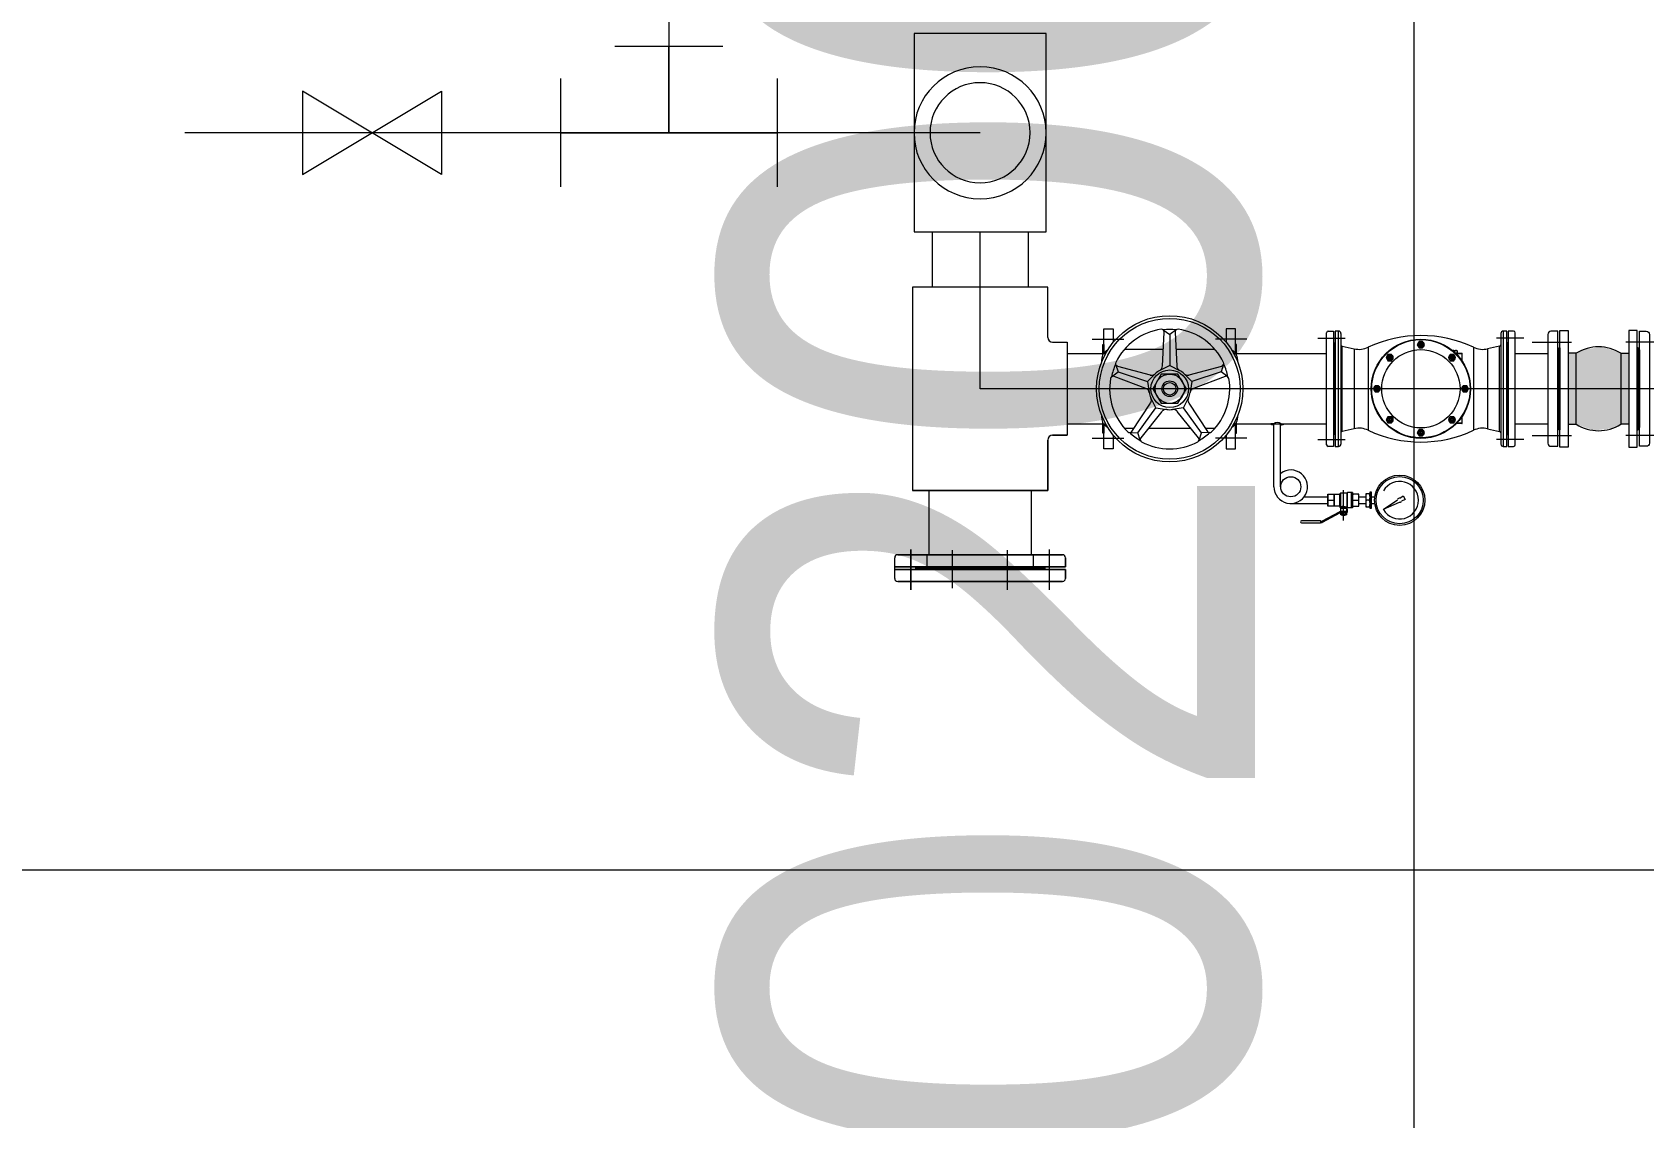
# Model space of a CAD drawing. Header units: millimetres. Extents: x 27447 to 251759, y -15958 to 82948.
# Drawn here: x 84334 to 85544, y 28676 to 29491 of the extents above; entities that cross this region are included whole.
import ezdxf

# ---------------------------------------------------------------- set-up
doc = ezdxf.new("R2010")
doc.units = ezdxf.units.MM
doc.linetypes.add('IMPORT-CENTER', pattern=[2000, 1250, -250, 250, -250])
for name, color, linetype, lineweight in [('A-ANNO-DIMS', 211, 'Continuous', 9), ('A-ANNO-DIMS-160', 211, 'Continuous', 9), ('G-IMPT', 8, 'Continuous', 9), ('G-IMPT-1', 8, 'IMPORT-CENTER', 9), ('M-EQPM', 50, 'Continuous', 9)]:
    doc.layers.add(name, color=color, linetype=linetype, lineweight=lineweight)
doc.styles.add('UTM Avo', font='UTM Avo.ttf', dxfattribs={"width": 0.9, "height": 400})
doc.dimstyles.new('1_Dim_chi_tiet_2_5', dxfattribs={"dimscale": 304.8, "dimtxt": 399.720379, "dimasz": 0.629921, "dimexe": 0.524934, "dimexo": 0.0625, "dimgap": 0.052493, "dimtad": 1, "dimdec": 0, "dimrnd": 5, "dimzin": 0, "dimdsep": 46, "dimtxsty": 'UTM Avo', "dimblk1": 'OBLIQUE', "dimblk2": 'OBLIQUE', "dimsah": 1, "dimcen": 0.09, "dimdle": 0.524934, "dimazin": 0, "dimtfac": 1, "dimtdec": 4, "dimtix": 1, "dimtmove": 0, "dimatfit": 3, "dimfxl": 1.049869, "dimfxlon": 1, "dimtvp": 1, "dimtolj": 1, "dimtzin": 0, "dimarcsym": 2})
doc.dimstyles.new('1_Dim_chi_tiet_2_5_1', dxfattribs={"dimscale": 304.8, "dimtxt": 399.720379, "dimasz": 0.629921, "dimexe": 0.524934, "dimexo": 0.0625, "dimgap": 0.052493, "dimtad": 1, "dimdec": 0, "dimrnd": 5, "dimzin": 0, "dimdsep": 46, "dimtxsty": 'UTM Avo', "dimblk1": 'OBLIQUE', "dimblk2": 'OBLIQUE', "dimsah": 1, "dimcen": 0.09, "dimdle": 0.524934, "dimazin": 0, "dimtfac": 1, "dimtdec": 4, "dimtix": 1, "dimtmove": 2, "dimatfit": 3, "dimfxl": 1.049869, "dimfxlon": 1, "dimtvp": 1, "dimtolj": 1, "dimtzin": 0, "dimarcsym": 2})

# ---------------------------------------------------------------- blocks, each defined once
blk = doc.blocks.new('TKTC_BON NUOC MAI_260130 - TKTC_BON NUOC MAI_260130_dwg_FLA3_10K-3426656-TKCS_MB TUM MÁI')
at = {"layer": 'G-IMPT'}
for p, q in [((0, -87.5), (0, 87.5)), ((25, 75), (-38, 75)), ((25, -75), (-38, -75))]:
    blk.add_line(p, q, dxfattribs=at)
at = {"layer": 'G-IMPT', "flags": 128}
blk.add_lwpolyline([(-5, 92.5), (-16, 92.5), (-16, -92.5), (-5, -92.5)], dxfattribs=at)
blk.add_lwpolyline([(-18, -62.5), (-16, -62.5), (-16, 62.5), (-18, 62.5)], close=True, dxfattribs=at)
at = {"layer": 'G-IMPT'}
for centre, start, end in [((-5, 87.5), 360, 90), ((-5, -87.5), 270, 0)]:
    blk.add_arc(centre, 5, start, end, dxfattribs=at)
blk = doc.blocks.new('TKTC_BON NUOC MAI_260130 - TKTC_BON NUOC MAI_260130_dwg_FLA3_10K-3426655-TKCS_MB TUM MÁI')
at = {"layer": 'G-IMPT'}
for p, q in [((0, -87.5), (0, 87.5)), ((25, 75), (-38, 75)), ((25, -75), (-38, -75))]:
    blk.add_line(p, q, dxfattribs=at)
at = {"layer": 'G-IMPT', "flags": 128}
blk.add_lwpolyline([(-5, 92.5), (-16, 92.5), (-16, -92.5), (-5, -92.5)], dxfattribs=at)
blk.add_lwpolyline([(-18, -62.5), (-16, -62.5), (-16, 62.5), (-18, 62.5)], close=True, dxfattribs=at)
at = {"layer": 'G-IMPT'}
for centre, start, end in [((-5, 87.5), 360, 90), ((-5, -87.5), 270, 0)]:
    blk.add_arc(centre, 5, start, end, dxfattribs=at)
blk = doc.blocks.new('TKTC_BON NUOC MAI_260130 - TKTC_BON NUOC MAI_260130_dwg_Tee_DN125_up__PPR_-3426657-TKCS_MB TUM MÁI')
at = {"layer": 'G-IMPT', "flags": 128}
blk.add_lwpolyline([(-82.5, -124), (-82.5, 124), (82.5, 124), (82.5, -124)], close=True, dxfattribs=at)
at = {"layer": 'G-IMPT'}
for radius in [82.5, 62.5]:
    blk.add_circle((0, 0), radius, dxfattribs=at)
blk = doc.blocks.new('TKTC_BON NUOC MAI_260130 - TKTC_BON NUOC MAI_260130_dwg__U23-3426658-TKCS_MB TUM MÁI')
blk.add_blockref('TKTC_BON NUOC MAI_260130 - TKTC_BON NUOC MAI_260130_dwg_Tee_DN125_up__PPR_-3426657-TKCS_MB TUM MÁI', (0, 0))
blk = doc.blocks.new('TKTC_BON NUOC MAI_260130 - TKTC_BON NUOC MAI_260130_dwg_V-3426653-TKCS_MB TUM MÁI')
at = {"layer": 'G-IMPT', "flags": 128}
blk.add_lwpolyline([(115.7, -69.4), (-115.7, 69.4), (-115.7, -69.4), (115.7, 69.4)], close=True, dxfattribs=at)
blk = doc.blocks.new('TKTC_BON NUOC MAI_260130 - TKTC_BON NUOC MAI_260130_dwg_T-3426665-TKCS_MB TUM MÁI')
at = {"layer": 'G-IMPT'}
for p, q in [((-100, -50), (-100, 50)), ((100, -50), (100, 50)), ((-100, 0), (100, 0)), ((0, 0), (0, -80)), ((-50, -80), (50, -80))]:
    blk.add_line(p, q, dxfattribs=at)
blk = doc.blocks.new('TKTC_BON NUOC MAI_260130 - TKTC_BON NUOC MAI_260130_dwg-3426650-TKCS_MB TUM MÁI')
at = {"layer": 'G-IMPT'}
blk.add_hatch(color=256, dxfattribs=at).paths.add_polyline_path([(-117645.2, -831979.2), (-117631.2, -831977.6), (-117624.8, -831974.6), (-117618.9, -831974.6), (-117618.9, -831921.2), (-117624.8, -831921.2), (-117638.1, -831916.6), (-117652.1, -831918.1), (-117658.5, -831921.2), (-117664.4, -831921.2), (-117664.4, -831974.6), (-117658.5, -831974.6)])
for p, q in [((-118142.1, -831830.1), (-118142.1, -831871.6)), ((-118070, -831830.1), (-118070, -831871.6)), ((-118021.8, -831910.7), (-117998.2, -831910.7)), ((-117969.1, -831930.8), (-117967.9, -831905.3)), ((-117959.6, -831905.3), (-117958.4, -831930.8)), ((-117905.7, -831910.7), (-117929.2, -831910.7)), ((-117852.5, -831909.8), (-117832, -831909.8)), ((-117845.9, -831989.9), (-117845.9, -831905.9)), ((-117835.1, -831906.4), (-117835.1, -831989.4)), ((-117697.7, -831909.8), (-117718.2, -831909.8)), ((-117715.1, -831906.4), (-117715.1, -831989.4)), ((-117704.3, -831989.9), (-117704.3, -831905.9)), ((-118040.8, -831921.4), (-118011.8, -831921.4)), ((-117997.6, -831918.1), (-117968.5, -831918.1)), ((-117959, -831918.1), (-117929.9, -831918.1)), ((-117915.7, -831921.4), (-117845.9, -831921.4)), ((-117814.6, -831916.7), (-117814.6, -831979.1)), ((-117749.6, -831920.7), (-117749.6, -831919.5)), ((-117744.4, -831921.3), (-117749.1, -831921.3)), ((-117735.6, -831916.7), (-117735.6, -831979.1)), ((-117704.3, -831921.4), (-117679.8, -831921.4)), ((-118014.7, -831927.5), (-118014.7, -831925.9)), ((-118003, -831930.8), (-117978.4, -831937.5)), ((-117949.1, -831937.5), (-117924.5, -831930.8)), ((-117912.8, -831925.9), (-117912.8, -831927.5)), ((-117981.7, -831947.7), (-118005.5, -831938.6)), ((-117922, -831938.6), (-117945.8, -831947.7)), ((-117992.1, -831979.9), (-117978.1, -831958.6)), ((-117949.4, -831958.6), (-117935.4, -831979.9)), ((-118014.7, -831969.8), (-118014.7, -831968.3)), ((-117969.5, -831964.9), (-117985.5, -831984.8)), ((-117942, -831984.8), (-117958, -831964.9)), ((-117912.8, -831968.3), (-117912.8, -831969.8)), ((-118040.8, -831974.3), (-118011.8, -831974.3)), ((-117990.6, -831977.7), (-117997.6, -831977.7)), ((-117947.7, -831977.7), (-117979.8, -831977.7)), ((-117929.9, -831977.7), (-117936.9, -831977.7)), ((-117915.7, -831974.3), (-117845.9, -831974.3)), ((-117744.4, -831974), (-117748.5, -831974)), ((-117704.3, -831974.3), (-117679.8, -831974.3)), ((-118021.8, -831985.1), (-117998.2, -831985.1)), ((-117905.7, -831985.1), (-117929.2, -831985.1)), ((-117852.5, -831986), (-117832, -831986)), ((-117697.7, -831986), (-117718.2, -831986)), ((-117844.6, -832031.6), (-117840.5, -832031.6)), ((-117833.1, -832046.8), (-117833.1, -832024.1)), ((-117826.1, -832031.6), (-117822, -832031.6)), ((-117813.5, -832031.6), (-117816.2, -832031.6)), ((-117836.4, -832040.5), (-117849.2, -832047.4)), ((-117848.9, -832048.1), (-117836, -832041.1)), ((-117835.9, -832041.1), (-117831, -832041.1)), ((-117830.6, -832037.1), (-117835.6, -832037.1)), ((-117835.2, -832037.7), (-117831, -832037.7)), ((-117850.1, -832048.3), (-117850.1, -832047.5)), ((-118170.2, -832090.4), (-118170.2, -832074.8)), ((-118066, -832072.6), (-118146.1, -832072.6)), ((-118057.5, -832081.7), (-118057.5, -832083.6))]:
    blk.add_line(p, q, dxfattribs=at)
at = {"layer": 'G-IMPT', "flags": 128}
for points in [[(-118415.9, -831755.6), (-118626.1, -831755.6), (-118702.7, -831755.6)], [(-118055.3, -831909.3), (-118055.3, -831871.6), (-118156.8, -831871.6), (-118156.8, -832024.2)], [(-118013.9, -831922.5), (-118013.9, -831914.6), (-118013.1, -831914.6), (-118013.1, -831921.2), (-118013.1, -831902.8), (-118006.1, -831902.8), (-118006.1, -831913)], [(-117968.7, -831903.6), (-117963.7, -831907.1), (-117963.7, -831930.3), (-117971.1, -831934.1)], [(-117958.8, -831903.6), (-117963.7, -831907.1), (-117963.7, -831930.3), (-117956.4, -831934.1)], [(-117913.6, -831922.5), (-117913.6, -831914.6), (-117914.4, -831914.6), (-117914.4, -831921.2), (-117914.4, -831902.8), (-117921.4, -831902.8), (-117921.4, -831913)], [(-117844.6, -831904.6), (-117840.6, -831904.6), (-117840.6, -831991.2), (-117844.6, -831991.2)], [(-117705.6, -831904.6), (-117709.6, -831904.6), (-117709.6, -831991.2), (-117705.6, -831991.2)], [(-118051.6, -831913), (-118040.8, -831913), (-118040.8, -831982.7), (-118051.6, -831982.7), (-118040.8, -831982.7)], [(-117839.5, -831982.3), (-117840.1, -831982.3), (-117840.1, -831913.5), (-117839.5, -831913.5)], [(-117798.4, -831926.8), (-117798.4, -831924.5), (-117798.4, -831924.5), (-117798.4, -831924.5), (-117798.4, -831922.2)], [(-117772.8, -831914.8), (-117775.1, -831914.8), (-117777.4, -831914.8)], [(-117775.1, -831917.1), (-117775.1, -831914.8), (-117775.1, -831914.8), (-117775.1, -831914.8), (-117775.1, -831912.5)], [(-117751.7, -831926.8), (-117751.7, -831924.5), (-117751.7, -831924.5), (-117751.7, -831924.5), (-117751.7, -831922.2)], [(-117751.3, -831919.2), (-117748.7, -831919.2), (-117748.3, -831919.2), (-117747.8, -831919.5), (-117747.8, -831921.1)], [(-117747.5, -831921.3), (-117747.5, -831921.1), (-117749.2, -831921.1)], [(-117744, -831927.4), (-117744, -831921.6), (-117748.7, -831921.6)], [(-117716, -831979.9), (-117716, -831915.9), (-117725, -831917.9), (-117725, -831977.9), (-117716, -831979.9), (-117716, -831915.9)], [(-117710.6, -831982.3), (-117710.1, -831982.3), (-117710.1, -831913.5), (-117710.6, -831913.5)], [(-118007.4, -831938.9), (-118002.5, -831935.3), (-117980.5, -831942.4), (-117979.2, -831950.7)], [(-118004.3, -831929.5), (-118002.5, -831935.3), (-117980.5, -831942.4), (-117974.6, -831936.6)], [(-117923.2, -831929.5), (-117925, -831935.3), (-117947, -831942.4), (-117952.9, -831936.6)], [(-117920.1, -831938.9), (-117925, -831935.3), (-117947, -831942.4), (-117948.3, -831950.7)], [(-117800.8, -831924.5), (-117798.4, -831924.5), (-117796.1, -831924.5)], [(-117754.1, -831924.5), (-117751.7, -831924.5), (-117749.4, -831924.5)], [(-117808.1, -831950.2), (-117808.1, -831947.9), (-117808.1, -831947.9), (-117808.1, -831947.8), (-117808.1, -831945.5)], [(-117742.1, -831950.2), (-117742.1, -831947.9), (-117742.1, -831947.9), (-117742.1, -831947.8), (-117742.1, -831945.5)], [(-117993.8, -831980.8), (-117987.7, -831980.9), (-117974.1, -831962.2), (-117977.9, -831954.7)], [(-117933.7, -831980.8), (-117939.8, -831980.9), (-117953.4, -831962.2), (-117949.6, -831954.7)], [(-117810.4, -831947.9), (-117808.1, -831947.9), (-117805.8, -831947.9)], [(-117744.4, -831947.9), (-117742, -831947.9), (-117739.8, -831947.9)], [(-117985.8, -831986.6), (-117987.7, -831980.9), (-117974.1, -831962.2), (-117965.9, -831963.4)], [(-117941.7, -831986.6), (-117939.8, -831980.9), (-117953.4, -831962.2), (-117961.6, -831963.4)], [(-117800.8, -831971.2), (-117798.4, -831971.2), (-117796.1, -831971.2)], [(-117798.4, -831973.5), (-117798.4, -831971.2), (-117798.4, -831971.2), (-117798.4, -831971.2), (-117798.4, -831968.9)], [(-117754.1, -831971.2), (-117751.7, -831971.2), (-117749.4, -831971.2)], [(-117751.7, -831973.5), (-117751.7, -831971.2), (-117751.7, -831971.2), (-117751.7, -831971.2), (-117751.7, -831968.9)], [(-117748.1, -831973.6), (-117744, -831973.6), (-117744, -831968.4)], [(-118006.1, -831982.8), (-118006.1, -831993), (-118013.1, -831993), (-118013.1, -831974.5), (-118013.1, -831981.2), (-118013.9, -831981.2), (-118013.9, -831973.3)], [(-117921.4, -831982.8), (-117921.4, -831993), (-117914.4, -831993), (-117914.4, -831974.5), (-117914.4, -831981.2), (-117913.6, -831981.2), (-117913.6, -831973.3)], [(-117885.4, -832021.5), (-117885.4, -831974.3), (-117887.8, -831974.3)], [(-117880.4, -832021.5), (-117880.4, -831974.3), (-117878, -831974.3)], [(-117777.4, -831980.9), (-117775.1, -831980.9), (-117772.8, -831980.9)], [(-117775.1, -831983.2), (-117775.1, -831980.9), (-117775.1, -831980.9), (-117775.1, -831980.8), (-117775.1, -831978.6)], [(-117862.7, -832029.1), (-117845, -832029.1), (-117845, -832034.2), (-117872.8, -832034.2)], [(-117835.4, -832026.3), (-117835.4, -832036.7), (-117836.1, -832036.2), (-117840.1, -832036.2), (-117840.1, -832027.1), (-117836.1, -832027.1)], [(-117826.5, -832027.1), (-117826.5, -832025.9), (-117830.3, -832025.9), (-117830.6, -832026.3), (-117835.4, -832026.3), (-117836.1, -832027.1), (-117836.1, -832036.2)], [(-117830.6, -832026.3), (-117830.6, -832036.9), (-117830.3, -832037.3), (-117830.3, -832025.9)], [(-117826.5, -832036.2), (-117821.6, -832036.2), (-117821.6, -832027.1), (-117826.5, -832027.1), (-117826.5, -832036.2), (-117826.5, -832037.3), (-117830.3, -832037.3)], [(-117809.8, -832034.2), (-117812.5, -832034.2), (-117812.5, -832029.1), (-117809.8, -832029.1)], [(-117791.4, -832033.2), (-117803.3, -832038.7), (-117792.6, -832031.2)], [(-117790.9, -832030), (-117788.4, -832028.3), (-117786.9, -832031), (-117789.6, -832032.3)], [(-117830.3, -832040.3), (-117830.3, -832038.4), (-117831, -832038.4), (-117831, -832040.3), (-117835.9, -832040.3)], [(-117830.6, -832036.6), (-117830.6, -832037.1), (-117831, -832037.7), (-117831, -832040), (-117835.2, -832040), (-117835.2, -832037.7), (-117835.6, -832037.1), (-117835.6, -832036.6)], [(-117835, -832042.6), (-117835.2, -832042.5), (-117835.2, -832041.3), (-117835, -832041.1), (-117831.3, -832041.1), (-117831, -832041.3), (-117831, -832042.5), (-117831.3, -832042.6), (-117835, -832042.6), (-117831.3, -832042.6)], [(-117832, -832041.3), (-117832, -832042.6), (-117832.4, -832043), (-117833.9, -832043), (-117834.2, -832042.6), (-117834.2, -832041.3), (-117834.2, -832042.5)], [(-117849.6, -832047.5), (-117850.1, -832047.5), (-117850.5, -832047.2), (-117864.7, -832047.2)], [(-117864.7, -832048.7), (-117850.5, -832048.7), (-117850.1, -832048.3), (-117849.6, -832048.3)], [(-118146.1, -832072.6), (-118146.1, -832081.3), (-118066, -832081.3), (-118066, -832072.6)], [(-118154.6, -832081.7), (-118154.6, -832082.6), (-118154.6, -832084)], [(-118071.7, -832082.6), (-118154.6, -832082.6), (-118057.5, -832082.6)]]:
    blk.add_lwpolyline(points, dxfattribs=at)
for points in [[(-117839.5, -831904.6), (-117839.5, -831991.2), (-117837, -831991.2), (-117837, -831904.6)], [(-117710.6, -831904.6), (-117713.2, -831904.6), (-117713.2, -831991.2), (-117710.6, -831991.2)], [(-117664.4, -831904.1), (-117664.4, -831991.7), (-117670.7, -831991.7), (-117670.7, -831904.1)], [(-117618.9, -831904.1), (-117618.9, -831991.7), (-117612.6, -831991.7), (-117612.6, -831904.1)], [(-117840.6, -831913.5), (-117840.6, -831982.3), (-117840.1, -831982.3), (-117840.1, -831913.5)], [(-117825.2, -831977.9), (-117834.2, -831979.9), (-117834.2, -831915.9), (-117825.2, -831917.9)], [(-117799.8, -831922.2), (-117801.1, -831924.5), (-117799.8, -831926.8), (-117797.1, -831926.8), (-117795.8, -831924.5), (-117797.1, -831922.2)], [(-117776.4, -831912.5), (-117777.8, -831914.8), (-117776.4, -831917.1), (-117773.8, -831917.1), (-117772.4, -831914.8), (-117773.8, -831912.5)], [(-117753.1, -831922.2), (-117754.4, -831924.5), (-117753.1, -831926.8), (-117750.4, -831926.8), (-117749.1, -831924.5), (-117750.4, -831922.2)], [(-117709.6, -831913.5), (-117709.6, -831982.3), (-117710.1, -831982.3), (-117710.1, -831913.5)], [(-117671.4, -831978.7), (-117671.4, -831917.1), (-117670.7, -831917.1), (-117670.7, -831978.7)], [(-117658.5, -831974.6), (-117658.5, -831921.2), (-117664.4, -831921.2), (-117664.4, -831974.6)], [(-117624.8, -831974.6), (-117624.8, -831921.2), (-117618.9, -831921.2), (-117618.9, -831974.6)], [(-117611.9, -831978.7), (-117611.9, -831917.1), (-117612.6, -831917.1), (-117612.6, -831978.7)], [(-117970, -831937), (-117976.3, -831947.9), (-117970, -831958.8), (-117957.5, -831958.8), (-117951.2, -831947.9), (-117957.5, -831937)], [(-117809.5, -831945.6), (-117810.8, -831947.9), (-117809.5, -831950.2), (-117806.8, -831950.2), (-117805.5, -831947.9), (-117806.8, -831945.6)], [(-117743.4, -831945.6), (-117744.7, -831947.9), (-117743.4, -831950.2), (-117740.7, -831950.2), (-117739.4, -831947.9), (-117740.7, -831945.6)], [(-117799.8, -831968.9), (-117801.1, -831971.2), (-117799.8, -831973.5), (-117797.1, -831973.5), (-117795.8, -831971.2), (-117797.1, -831968.9)], [(-117753.1, -831968.9), (-117754.4, -831971.2), (-117753.1, -831973.5), (-117750.4, -831973.5), (-117749.1, -831971.2), (-117750.4, -831968.9)], [(-117776.4, -831978.6), (-117777.8, -831980.9), (-117776.4, -831983.2), (-117773.8, -831983.2), (-117772.4, -831980.9), (-117773.8, -831978.6)], [(-118055.3, -831986.4), (-118055.3, -832024.2), (-118156.8, -832024.2), (-118055.3, -832024.2)], [(-118067.6, -832024.2), (-118144.5, -832024.2), (-118144.5, -832072.6), (-118067.6, -832072.6)], [(-117845, -832036.2), (-117845, -832027.1), (-117840.1, -832027.1), (-117840.1, -832036.2)], [(-117826.5, -832025.9), (-117826.5, -832037.3), (-117827.2, -832037.3), (-117827.2, -832025.9)], [(-117821.6, -832034.2), (-117821.6, -832029.1), (-117816.5, -832029.1), (-117816.5, -832034.2)], [(-117813.2, -832026.7), (-117816.5, -832026.7), (-117816.5, -832036.6), (-117813.2, -832036.6)], [(-117813.2, -832037.9), (-117813.2, -832025.4), (-117812.5, -832025.4), (-117812.5, -832037.9)], [(-117831.6, -832040), (-117831.6, -832040.3), (-117834.6, -832040.3), (-117834.6, -832040)], [(-118041.9, -832081.7), (-118170.2, -832081.7), (-118041.9, -832081.7), (-118041.9, -832074.8)], [(-118167.9, -832072.6), (-118044.2, -832072.6)], [(-118041.9, -832083.6), (-118170.2, -832083.6), (-118041.9, -832083.6), (-118041.9, -832090.4)], [(-118167.9, -832092.7), (-118044.2, -832092.7)]]:
    blk.add_lwpolyline(points, close=True, dxfattribs=at)
at = {"layer": 'G-IMPT'}
for centre, radius in [((-117963.7, -831947.9), 54.9), ((-117963.7, -831947.9), 52.9), ((-117775.1, -831947.9), 37.3), ((-117775.1, -831947.9), 36.9), ((-117775.1, -831947.9), 29.4), ((-117798.4, -831924.5), 2.3), ((-117798.4, -831924.5), 1.46), ((-117798.4, -831924.5), 1.3), ((-117775.1, -831914.8), 2.3), ((-117775.1, -831914.8), 1.46), ((-117775.1, -831914.8), 1.3), ((-117751.7, -831924.5), 2.3), ((-117751.7, -831924.5), 1.46), ((-117751.7, -831924.5), 1.3), ((-117963.7, -831947.9), 14.1), ((-117963.7, -831947.9), 11), ((-117963.7, -831947.9), 5.88), ((-117963.7, -831947.9), 4.7), ((-117808.1, -831947.9), 2.3), ((-117808.1, -831947.9), 1.46), ((-117808.1, -831947.9), 1.3), ((-117742.1, -831947.9), 2.3), ((-117742.1, -831947.9), 1.46), ((-117742.1, -831947.9), 1.3), ((-117798.4, -831971.2), 2.3), ((-117798.4, -831971.2), 1.46), ((-117798.4, -831971.2), 1.3), ((-117751.7, -831971.2), 2.3), ((-117751.7, -831971.2), 1.46), ((-117751.7, -831971.2), 1.3), ((-117775.1, -831980.9), 2.3), ((-117775.1, -831980.9), 1.46), ((-117775.1, -831980.9), 1.3), ((-117872.8, -832021.5), 7.57), ((-117791, -832031.6), 18.9), ((-117791, -832031.6), 17.7)]:
    blk.add_circle(centre, radius, dxfattribs=at)
for centre, radius, start, end in [((-118051.6, -831909.3), 3.69, 180, 270), ((-117963.7, -831947.9), 45.1, 98.0933, 153.9067), ((-117969.8, -831905.2), 1.96, 357.2737, 98.0933), ((-117963.7, -831947.9), 44.6, 83.6447, 96.3553), ((-117957.7, -831905.2), 1.96, 81.9067, 182.7263), ((-117963.7, -831947.9), 45.1, 26.0933, 81.9067), ((-117844.6, -831905.9), 1.31, 90, 180), ((-117837, -831906.4), 1.86, 0, 90), ((-117775.1, -832001), 93.1, 64.8963, 115.1037), ((-117713.2, -831906.4), 1.86, 90, 180), ((-117705.6, -831905.9), 1.31, 0, 90), ((-118006.9, -831925.9), 7.84, 116.4236, 180), ((-117920.6, -831925.9), 7.84, 360, 63.5764), ((-117834, -831914.8), 1.12, 180, 257.9052), ((-117821.7, -831901.5), 16.8, 257.9052, 295.1037), ((-117744.4, -831921.6), 0.373, 0, 90), ((-117728.5, -831901.5), 16.8, 244.8963, 282.0948), ((-117716.2, -831914.8), 1.12, 282.0948, 0), ((-117641.7, -831947.9), 31.5, 57.769, 122.231), ((-117963.7, -831947.9), 44.6, 155.6447, 168.3553), ((-118002.5, -831928.9), 1.96, 153.9067, 254.7263), ((-117963.7, -831947.9), 15.7, 118.1361, 133.8639), ((-117973, -831930.6), 3.92, 298.1361, 357.2737), ((-117954.5, -831930.6), 3.92, 182.7263, 241.8639), ((-117963.7, -831947.9), 15.7, 46.1361, 61.8639), ((-117925, -831928.9), 1.96, 285.2737, 26.0933), ((-117963.7, -831947.9), 44.6, 11.6447, 24.3553), ((-117963.7, -831947.9), 45.1, 170.0933, 225.9067), ((-118006.2, -831940.5), 1.96, 69.2737, 170.0933), ((-117977.3, -831933.8), 3.92, 254.7263, 313.8639), ((-117950.2, -831933.8), 3.92, 226.1361, 285.2737), ((-117963.7, -831947.9), 45.1, 314.0933, 9.9067), ((-117921.3, -831940.5), 1.96, 9.9067, 110.7263), ((-117983, -831951.3), 3.92, 10.1361, 69.2737), ((-117963.7, -831947.9), 15.7, 190.1361, 205.8639), ((-117981.4, -831956.4), 3.92, 326.7263, 25.8639), ((-117946.1, -831956.4), 3.92, 154.1361, 213.2737), ((-117963.7, -831947.9), 15.7, 334.1361, 349.8639), ((-117944.5, -831951.3), 3.92, 110.7263, 169.8639), ((-118006.9, -831969.8), 7.84, 180, 243.5764), ((-117966.4, -831967.3), 3.92, 82.1361, 141.2737), ((-117963.7, -831947.9), 15.7, 262.1361, 277.8639), ((-117961.1, -831967.3), 3.92, 38.7263, 97.8639), ((-117920.6, -831969.8), 7.84, 296.4236, 0), ((-118051.6, -831986.4), 3.69, 90, 180), ((-118051.6, -831986.4), 3.69, 90, 180), ((-117993.8, -831978.9), 1.96, 225.9067, 326.7263), ((-117963.7, -831947.9), 44.6, 227.6447, 240.3553), ((-117963.7, -831947.9), 44.6, 299.6447, 312.3553), ((-117933.7, -831978.9), 1.96, 213.2737, 314.0933), ((-117885.4, -831969.4), 5.52, 244.3769, 270.0416), ((-117882.9, -831977.2), 3.85, 48.8512, 130.7653), ((-117880.4, -831969.4), 5.52, 269.9584, 295.6231), ((-117834, -831981), 1.12, 102.0948, 180), ((-117821.7, -831994.3), 16.8, 64.8963, 102.0948), ((-117775.1, -831894.8), 93.1, 244.8963, 295.1037), ((-117744.4, -831973.6), 0.373, 270, 0), ((-117728.5, -831994.3), 16.8, 77.9052, 115.1037), ((-117716.2, -831981), 1.12, 0, 77.9052), ((-117716.2, -831981), 1.12, 0, 77.9052), ((-117641.7, -831947.9), 31.5, 237.769, 302.231), ((-117983.9, -831986), 1.96, 141.2737, 242.0933), ((-117963.7, -831947.9), 45.1, 242.0933, 297.9067), ((-117943.6, -831986), 1.96, 297.9067, 38.7263), ((-117844.6, -831989.9), 1.31, 180, 270), ((-117837, -831989.4), 1.86, 270, 0), ((-117713.2, -831989.4), 1.86, 180, 270), ((-117705.6, -831989.9), 1.31, 270, 360), ((-117872.8, -832021.5), 12.6, 180, 126.8699), ((-117791, -832031.6), 14.1, 210, 150), ((-117838.2, -832029.4), 6.81, 160.5288, 199.4712), ((-117838.2, -832033.9), 6.81, 160.5288, 199.4712), ((-117846.9, -832029.4), 6.81, 340.5288, 19.4712), ((-117846.9, -832033.9), 6.81, 340.5288, 19.4712), ((-117819.7, -832029.4), 6.81, 160.5288, 199.4712), ((-117819.7, -832033.9), 6.81, 160.5288, 199.4712), ((-117828.4, -832029.4), 6.81, 340.5288, 19.4712), ((-117828.4, -832033.9), 6.81, 340.5288, 19.4712), ((-117791, -832031.6), 1.6, 85.4034, 164.5826), ((-117835.9, -832041.5), 1.14, 90, 118.4956), ((-117835.9, -832041.5), 0.379, 90, 118.4956), ((-117833.4, -832043.4), 7.05, 67.3042, 106.59), ((-117834.7, -832042.1), 0.979, 57.0867, 122.9133), ((-117834.7, -832041.6), 0.979, 237.0867, 302.9133), ((-117833.1, -832044.8), 3.69, 73.2213, 106.7787), ((-117833.1, -832038.9), 3.69, 253.2213, 286.7787), ((-117831.5, -832042.1), 0.979, 57.0867, 122.9133), ((-117831.5, -832041.6), 0.979, 237.0867, 302.9133), ((-117831, -832040.3), 0.757, 270, 360), ((-117791, -832031.6), 1.6, 255.4174, 334.5966), ((-117864.7, -832047.9), 0.757, 90, 270), ((-117849.6, -832046.8), 0.757, 270, 298.4956), ((-117849.6, -832046.8), 1.51, 270, 298.4956), ((-118167.9, -832074.8), 2.29, 90, 180), ((-118167.9, -832074.8), 2.29, 90, 180), ((-118044.2, -832074.8), 2.29, 360, 90), ((-118044.2, -832074.8), 2.29, 360, 90), ((-118167.9, -832090.4), 2.29, 180, 270), ((-118167.9, -832090.4), 2.29, 180, 270), ((-118044.2, -832090.4), 2.29, 270, 0), ((-118044.2, -832090.4), 2.29, 270, 0)]:
    blk.add_arc(centre, radius, start, end, dxfattribs=at)
for centre, start_param, end_param in [((-117811.6, -832029.2), 1.230959, 1.910633), ((-117811.6, -832034.1), 1.230959, 1.910633), ((-117818.2, -832029.2), 4.372552, 5.052226), ((-117818.2, -832034.1), 4.372552, 5.052226)]:
    blk.add_ellipse(centre, major_axis=(0, 7.38), ratio=0.666667, start_param=start_param, end_param=end_param, dxfattribs=at)
for points, weights in [([(-117749.6, -831919.5), (-117750.5, -831919.2), (-117751.3, -831919.2)], [1.02068473304, 1.04682585707, 1.0059745856]), ([(-117748.7, -831919.2), (-117749.1, -831919.2), (-117749.6, -831919.5)], [1, 1.04863481341, 1.02068473304]), ([(-117747.8, -831919.5), (-117748.3, -831919.2), (-117748.7, -831919.2)], [1.02068473304, 1.04863481341, 1])]:
    blk.add_rational_spline(points, weights, degree=2, dxfattribs=at)
at = {"layer": 'G-IMPT-1'}
for p, q in [((-118126.7, -832097.7), (-118126.7, -832069)), ((-118085.4, -832099), (-118085.4, -832069)), ((-118054, -832099), (-118054, -832068.6))]:
    blk.add_line(p, q, dxfattribs=at)
at = {"layer": 'G-IMPT-1', "flags": 128}
blk.add_lwpolyline([(-117534.3, -831947.9), (-118106.1, -831947.9), (-118106.1, -831830.1)], dxfattribs=at)
blk.add_lwpolyline([(-118158.1, -832068.6), (-118158.1, -832099)], close=True, dxfattribs=at)
at = {"layer": 'M-EQPM'}
for p, q in [((-118339.8, -829948.6), (-118339.8, -831755.6)), ((-118106.1, -831755.6), (-118703.3, -831755.6))]:
    blk.add_line(p, q, dxfattribs=at)
at = {"extrusion": (0, 0, -1)}
for name, p, xscale, yscale, zscale in [('TKTC_BON NUOC MAI_260130 - TKTC_BON NUOC MAI_260130_dwg__U23-3426658-TKCS_MB TUM MÁI', (118106.1, -831755.6), 0.6009615384615383, 0.6009615384615383, -0.6009615384615383), ('TKTC_BON NUOC MAI_260130 - TKTC_BON NUOC MAI_260130_dwg_V-3426653-TKCS_MB TUM MÁI', (118562.7, -831755.6), 0.450721153811173, 0.450721153811173, -0.450721153811173)]:
    blk.add_blockref(name, p, dxfattribs=dict(at, xscale=xscale, yscale=yscale, zscale=zscale))
at = {"extrusion": (0, 0, -1), "rotation": 180}
for name, p, xscale, yscale, zscale in [('TKTC_BON NUOC MAI_260130 - TKTC_BON NUOC MAI_260130_dwg_T-3426665-TKCS_MB TUM MÁI', (118339.8, -831755.6), 0.8132393083069472, 0.8132393083069472, -0.8132393083069472), ('TKTC_BON NUOC MAI_260130 - TKTC_BON NUOC MAI_260130_dwg_FLA3_10K-3426655-TKCS_MB TUM MÁI', (117603.5, -831947.9), 0.4670552018349271, 0.4670552018349271, -0.4670552018349271)]:
    blk.add_blockref(name, p, dxfattribs=dict(at, xscale=xscale, yscale=yscale, zscale=zscale))
at = {"xscale": 0.4670552018349273, "yscale": 0.4670552018349273, "zscale": 0.4670552018349273, "rotation": 180}
blk.add_blockref('TKTC_BON NUOC MAI_260130 - TKTC_BON NUOC MAI_260130_dwg_FLA3_10K-3426656-TKCS_MB TUM MÁI', (-117679.8, -831947.9), dxfattribs=at)
blk = doc.blocks.new('TKTC_BON NUOC MAI_260130 - TKTC_BON NUOC MAI_260130-2047084-TKCS_MB TUM MÁI')
blk.add_blockref('TKTC_BON NUOC MAI_260130 - TKTC_BON NUOC MAI_260130_dwg-3426650-TKCS_MB TUM MÁI', (169499.2, 843934.4))
blk = doc.blocks.new('DIMBLOCK57-TKCS_MB TUM MÁI')
at = {"layer": 'A-ANNO-DIMS-160'}
for p, q in [((85371.7, 23177.4), (85371.7, 33696.9)), ((85051.7, 33536.9), (85531.7, 33536.9)), ((85371.7, 33536.9), (85051.7, 33536.9)), ((85051.7, 23337.4), (85531.7, 23337.4)), ((85371.7, 23337.4), (85051.7, 23337.4))]:
    blk.add_line(p, q, dxfattribs=at)
at = {"layer": 'A-ANNO-DIMS-160', "lineweight": 25}
for p, q in [((85371.7, 33536.9), (85275.7, 33632.9)), ((85371.7, 33536.9), (85467.7, 33440.9)), ((85371.7, 23337.4), (85275.7, 23433.4)), ((85371.7, 23337.4), (85467.7, 23241.4))]:
    blk.add_line(p, q, dxfattribs=at)
at = {"layer": 'A-ANNO-DIMS-160', "color": 0, "insert": (84852.1, 28371.4), "char_height": 400, "width": 1643.295, "attachment_point": 1, "rotation": 90, "line_spacing_factor": 1.110334, "style": 'UTM Avo'}
blk.add_mtext('10200', dxfattribs=at)
blk = doc.blocks.new('_Oblique')
at = {"color": 0, "linetype": 'ByBlock', "lineweight": -2}
blk.add_line((-0.5, -0.5), (0.5, 0.5), dxfattribs=at)
blk = doc.blocks.new('DIMBLOCK79-TKCS_MB TUM MÁI')
at = {"layer": 'A-ANNO-DIMS-160'}
for p, q in [((83552.6, 29182.1), (83552.6, 28702.1)), ((83552.6, 28862.1), (83552.6, 29182.1)), ((91752.6, 29182.1), (91752.6, 28702.1)), ((91752.6, 28862.1), (91752.6, 29182.1)), ((83552.6, 28862.1), (91752.6, 28862.1))]:
    blk.add_line(p, q, dxfattribs=at)
at = {"layer": 'A-ANNO-DIMS-160', "lineweight": 25}
for p, q in [((83552.6, 28862.1), (83648.6, 28958.1)), ((91752.6, 28862.1), (91848.6, 28958.1)), ((83552.6, 28862.1), (83456.6, 28766.1)), ((91752.6, 28862.1), (91656.6, 28766.1))]:
    blk.add_line(p, q, dxfattribs=at)
at = {"layer": 'A-ANNO-DIMS-160', "color": 0, "insert": (87104.8, 29381.8), "char_height": 400, "width": 1314.636, "attachment_point": 1, "line_spacing_factor": 1.110334, "style": 'UTM Avo'}
blk.add_mtext('8200', dxfattribs=at)

msp = doc.modelspace()

# ---------------------------------------------------------------- block references
at = {"layer": 'M-EQPM'}
msp.add_blockref('TKTC_BON NUOC MAI_260130 - TKTC_BON NUOC MAI_260130-2047084-TKCS_MB TUM MÁI', (33652.6, 17236.9), dxfattribs=at)

# ---------------------------------------------------------------- dimensions: what is measured, and where the dimension line sits
at = {"layer": 'A-ANNO-DIMS'}
dim = msp.add_linear_dim(base=(85371.7192, 33536.936), p1=(85051.7192, 23337.3629), p2=(85051.7192, 33536.936), angle=90, dimstyle='1_Dim_chi_tiet_2_5_1', override={"dimpost": '<>', "dimfxl": 10199.573178}, dxfattribs=at)
dim.commit()
dim.dimension.update_dxf_attribs({"geometry": 'DIMBLOCK57-TKCS_MB TUM MÁI', "text_midpoint": (85118.7547, 29193.0045), "dimtype": 160, "text_rotation": 90})
dim = msp.add_linear_dim(base=(91752.6, 28862.1), p1=(83552.6, 29182.1), p2=(91752.6, 29182.1), dimstyle='1_Dim_chi_tiet_2_5', override={"dimpost": '<>', "dimfxl": 8200}, dxfattribs=at)
dim.commit()
dim.dimension.update_dxf_attribs({"geometry": 'DIMBLOCK79-TKCS_MB TUM MÁI', "text_midpoint": (87652.6, 29085.1)})

doc.saveas('drawing.dxf')
